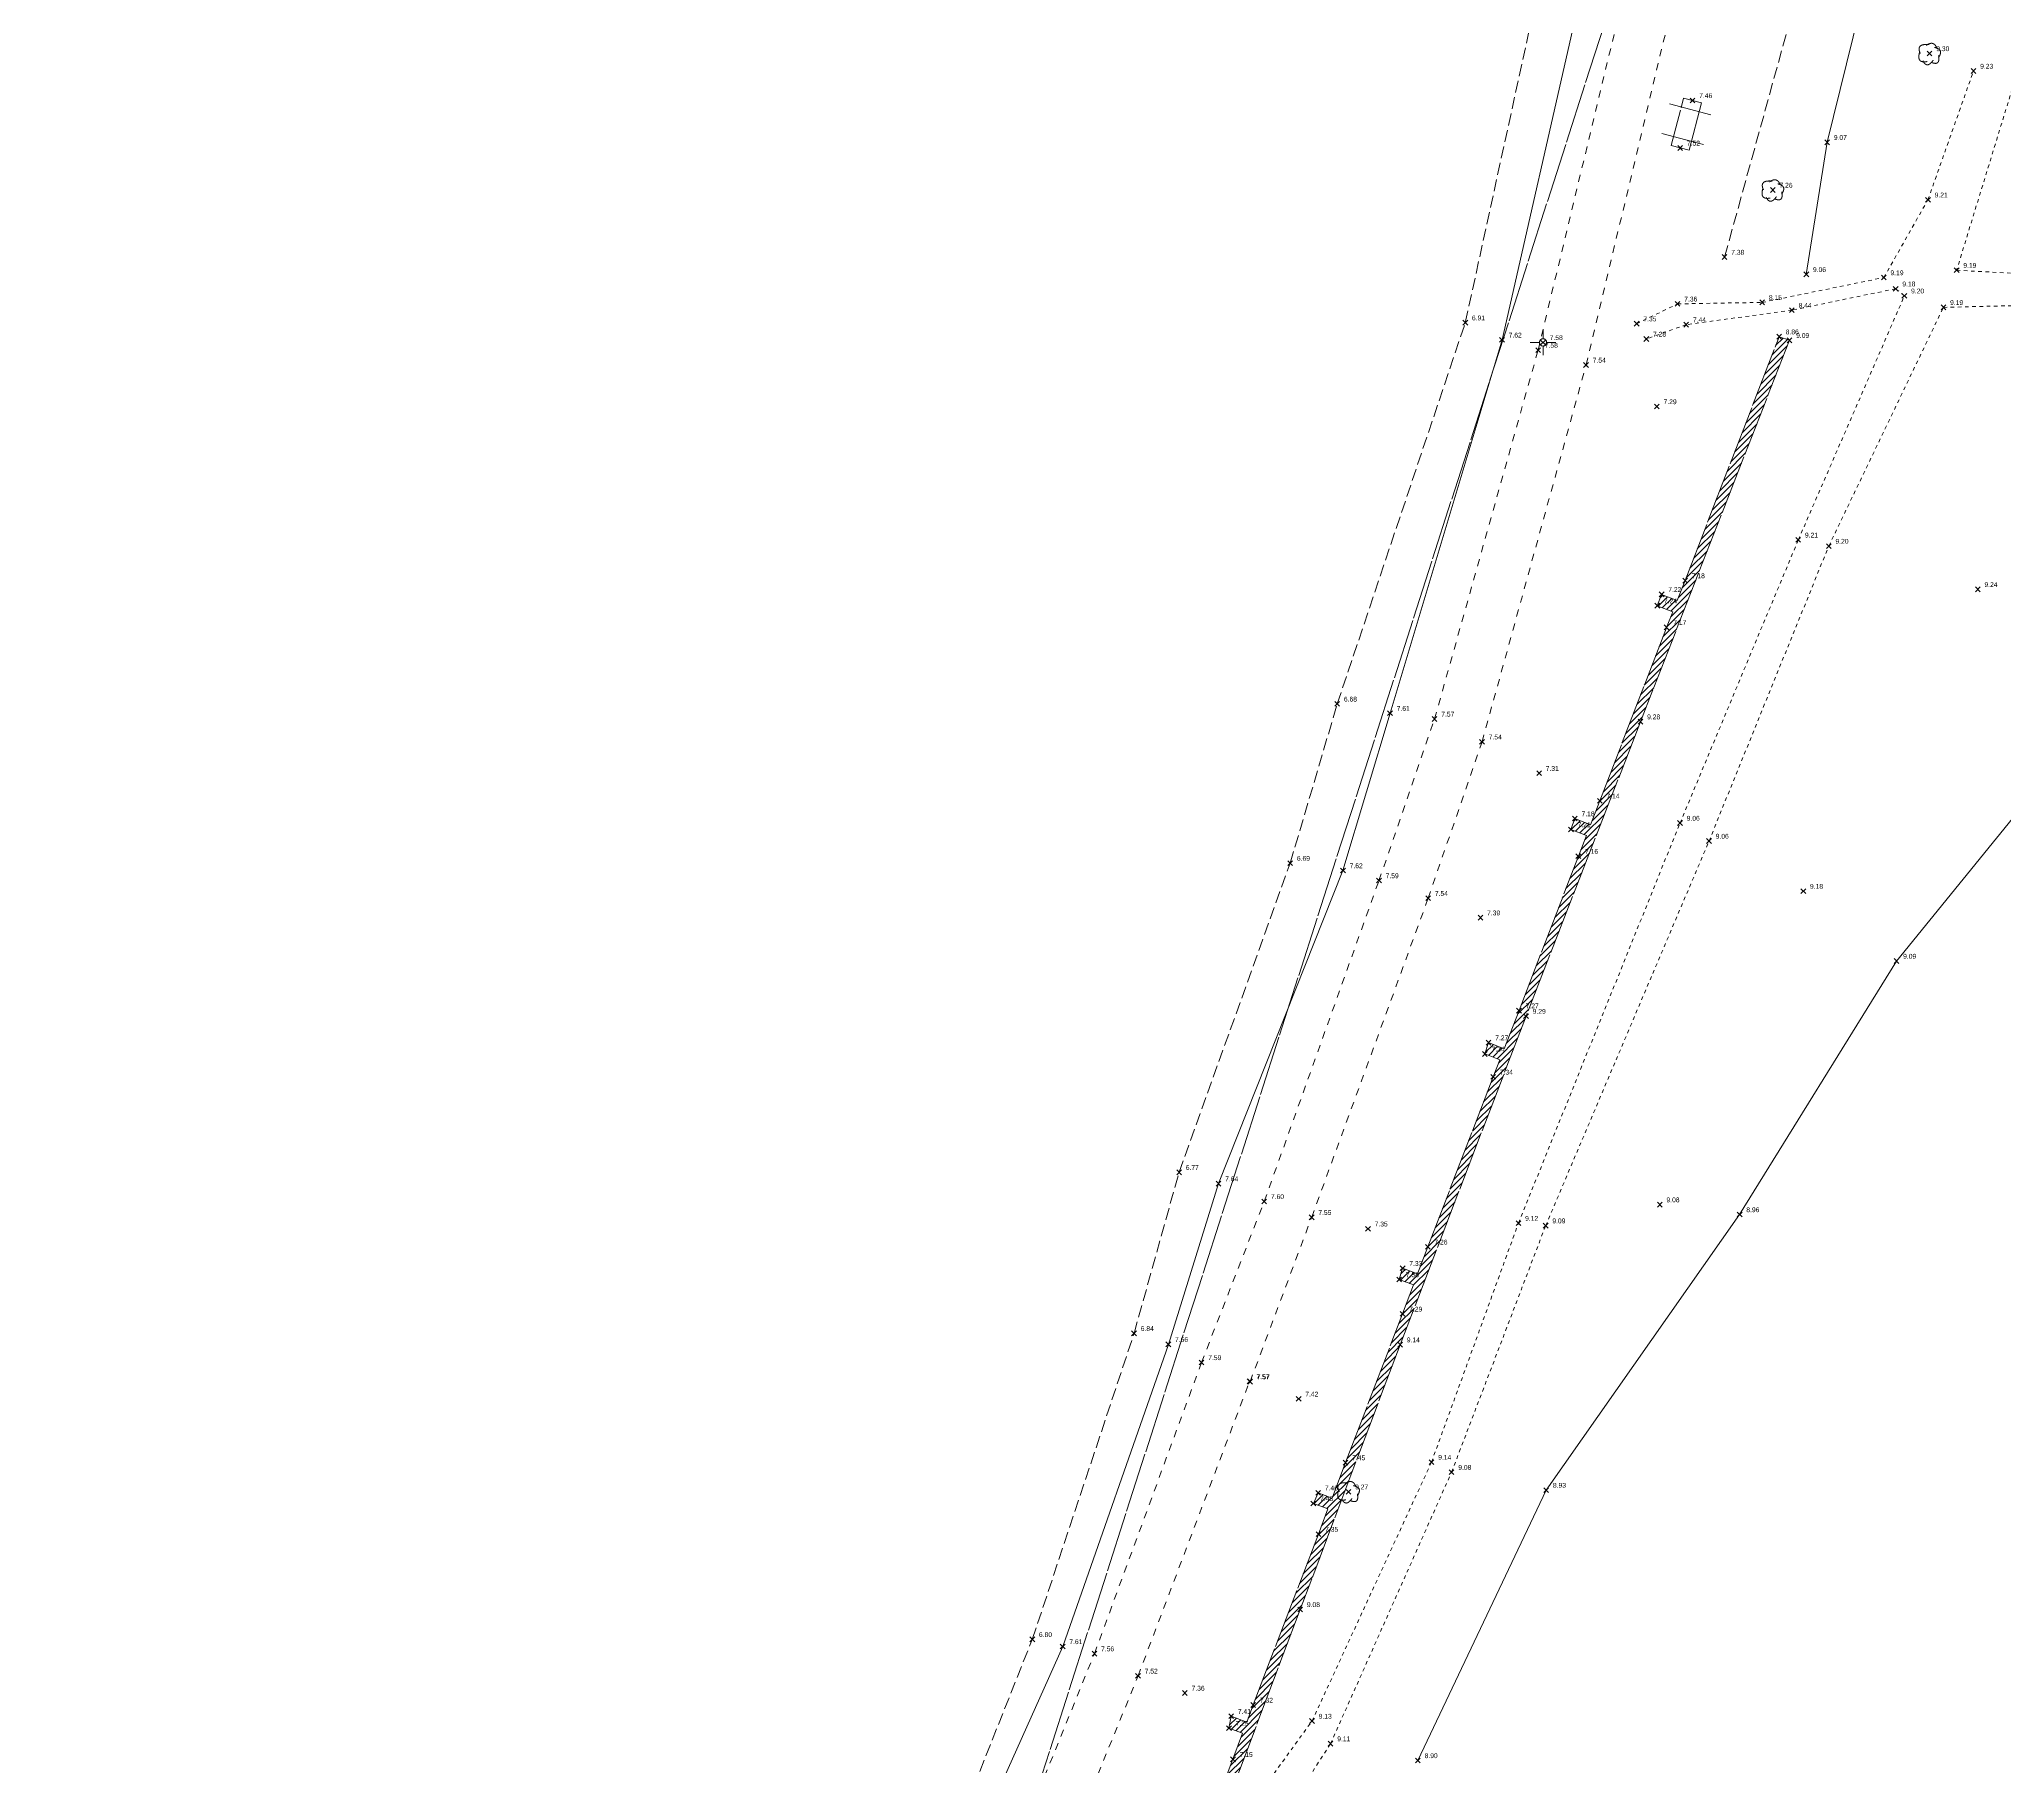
# Model space of a CAD drawing. Header units: metres. Extents: x 1232176 to 1232774, y 7198915 to 7199601.
# Drawn here: x 1232263.7 to 1232345.4, y 7199110.7 to 7199182.6 of the extents above; entities that cross this region are included whole.
import ezdxf

# ---------------------------------------------------------------- set-up
doc = ezdxf.new("R2010")
doc.units = ezdxf.units.M
doc.header["$PDMODE"] = 3
doc.header["$PDSIZE"] = 0.1
for name, pattern in [('LL_0829', [0.6, 0.3, -0.3]), ('OL_0942', [0.7, 0.5, -0.2]), ('SL_1144', [2.5, 2.5, 0]), ('Socle_Continu', [2.5, 2.5, 0]), ('TL_1181', [0.3, 0.15, -0.15]), ('YL_2901', [2.5, 2.5, 0])]:
    doc.linetypes.add(name, pattern=pattern)
for name, color, linetype, lineweight in [('CLOTH_SCS', 212, 'Socle_Continu', 13), ('CLOTU_SCS', 212, 'Socle_Continu', 13), ('JARDI_SCS', 82, 'Socle_Continu', 13), ('MOBUR_SCS', 251, 'Socle_Continu', 13), ('NIVEL_SCS', 102, 'Socle_Continu', 13), ('SIGTA_SCI', 7, 'Socle_Continu', 13), ('SIGTO_SCI', 255, 'Socle_Continu', 13), ('VOIRI_SCS', 7, 'Socle_Continu', 13)]:
    doc.layers.add(name, color=color, linetype=linetype, lineweight=lineweight)
doc.layers.add('SIGTR_PSS', color=7, linetype='Socle_Continu', lineweight=13, true_color=0x9966cc)
doc.layers.add('SIGTS_PSS', color=7, linetype='Socle_Continu', lineweight=13, true_color=0x9966cc)
doc.styles.get("Standard").update_dxf_attribs({"font": 'arial.ttf'})
doc.linetypes.add('OL_0943', pattern='A,0.4,["│",Standard,S=0.127,R=0,X=-0.32,Y=0.08],0.15,["l ı l ı l",Standard,S=0.127,R=0,X=-0.35,Y=0]', length=0.55)

# ---------------------------------------------------------------- blocks, each defined once
blk = doc.blocks.new('YP_1521')
at = {"layer": 'SIGTO_SCI', "color": 7, "linetype": 'Socle_Continu'}
blk.add_point((0, 0), dxfattribs=at)
at = {"layer": 'SIGTA_SCI', "linetype": 'Socle_Continu'}
blk.add_attdef('ALT', (0.278, 0.099), '', height=0.2, dxfattribs=at)
at = {"layer": 'SIGTA_SCI', "linetype": 'Socle_Continu', "flags": 9}
blk.add_attdef('CALQUE_ALT', (1.69, -1.18), '', height=0.2, dxfattribs=at)
at = {"layer": 'SIGTO_SCI', "linetype": 'Socle_Continu', "flags": 9}
for tag, p in [('ID', (1.69, 0.105)), ('CALQUE', (1.69, -0.859)), ('NATURE', (1.69, -0.216)), ('FAMILLE', (1.69, -0.538)), ('PCRS', (1.69, -1.823))]:
    blk.add_attdef(tag, p, '', height=0.2, dxfattribs=at)
blk = doc.blocks.new('NP_0921')
at = {"layer": 'MOBUR_SCS', "linetype": 'Socle_Continu', "flags": 128}
for points in [[(0.188, -0.438), (0.188, 0.438)], [(0.812, -0.438), (0.812, 0.438)]]:
    blk.add_lwpolyline(points, dxfattribs=at)
blk.add_lwpolyline([(0, -0.188), (0, 0.188), (1, 0.188), (1, -0.188)], close=True, dxfattribs=at)
at = {"layer": 'MOBUR_SCS', "linetype": 'Socle_Continu', "flags": 9}
for tag, p in [('NATURE', (1.387, 0.266)), ('ID', (1.387, 0.588)), ('FAMILLE', (1.387, -0.055)), ('CALQUE', (1.387, -0.376)), ('PCRS', (1.387, -0.697))]:
    blk.add_attdef(tag, p, '', height=0.2, dxfattribs=at)
blk = doc.blocks.new('TP_1203')
at = {"layer": 'JARDI_SCS', "linetype": 'Socle_Continu'}
for points in [[(-0.414, 0.059, 0.030688), (-0.44, -0.051, 0.042762), (-0.448, -0.139, 0.002681), (-0.448, -0.145, 0.068057), (-0.437, -0.22, 0.027564), (-0.43, -0.238, 0.0661), (-0.407, -0.278, 0.02929), (-0.395, -0.292, 0.071575), (-0.359, -0.319, 0.024959), (-0.339, -0.328, 0.055555), (-0.293, -0.342, 0.042997), (-0.227, -0.347, 0.011964), (-0.208, -0.347, 0.03671), (-0.105, -0.334)], [(-0.02, 0.369, 0.026081), (-0.147, 0.375, 0.000498), (-0.149, 0.375, 0.000061), (-0.149, 0.375, 0.039737), (-0.254, 0.367, 0.05935), (-0.332, 0.345, 0.002412), (-0.335, 0.344, 0.092506), (-0.393, 0.305, 0.000753), (-0.393, 0.305, 0.098491), (-0.424, 0.258, 0.011844), (-0.427, 0.252, 0.083514), (-0.437, 0.191, 0.009601), (-0.437, 0.184, 0.062383), (-0.423, 0.101, 0.027233), (-0.4, 0.034, 0.012932), (-0.386, 0.003)], [(0.317, 0.2, 0.007667), (0.31, 0.219, 0.026874), (0.279, 0.282, 0.047786), (0.236, 0.346, 0.023985), (0.22, 0.364, 0.040407), (0.188, 0.391, 0.05708), (0.15, 0.412, 0.021505), (0.134, 0.418, 0.075257), (0.079, 0.426, 0.004647), (0.075, 0.426, 0.067031), (0.011, 0.416, 0.025669), (-0.025, 0.403, 0.024468), (-0.058, 0.388, 0.036292), (-0.133, 0.341)], [(0.373, -0.166, 0.034341), (0.42, -0.085, 0.016386), (0.431, -0.062, 0.033024), (0.447, -0.013, 0.065516), (0.455, 0.048, 0.004498), (0.455, 0.052, 0.088708), (0.444, 0.108, 0.001985), (0.443, 0.11, 0.087204), (0.413, 0.157, 0.010127), (0.407, 0.164, 0.060799), (0.363, 0.198, 0.037701), (0.311, 0.224, 0.012492), (0.293, 0.231, 0.034867), (0.205, 0.256)], [(-0.274, -0.306, 0.039486), (-0.23, -0.38, 0.04359), (-0.198, -0.418, 0.016585), (-0.184, -0.431, 0.081902), (-0.139, -0.459, 0.006579), (-0.135, -0.461, 0.089308), (-0.092, -0.468, 0.016983), (-0.084, -0.468, 0.078527), (-0.037, -0.457, 0.013117), (-0.03, -0.454, 0.063228), (0.027, -0.417, 0.02257), (0.061, -0.386, 0.018838), (0.086, -0.359, 0.027877), (0.148, -0.278)], [(0.064, -0.363, 0.004702), (0.076, -0.368, 0.029397), (0.155, -0.395, 0.053456), (0.231, -0.408, 0.017025), (0.243, -0.409, 0.067312), (0.292, -0.402, 0.029038), (0.305, -0.398, 0.085197), (0.338, -0.377, 0.008842), (0.341, -0.374, 0.097758), (0.369, -0.332, 0.000163), (0.369, -0.332, 0.072483), (0.386, -0.268, 0.026786), (0.388, -0.219, 0.018833), (0.387, -0.184, 0.02958), (0.373, -0.081)]]:
    blk.add_lwpolyline(points, format="xyb", dxfattribs=at)
at = {"layer": 'JARDI_SCS', "linetype": 'Socle_Continu', "flags": 9}
for tag, p in [('NATURE', (0.889, -0.075)), ('ID', (0.889, 0.246)), ('CALQUE', (0.889, -0.718)), ('FAMILLE', (0.889, -0.396)), ('PCRS', (0.889, -1.039))]:
    blk.add_attdef(tag, p, '', height=0.2, dxfattribs=at)
blk = doc.blocks.new('YP_2908')
at = {"layer": 'SIGTR_PSS', "linetype": 'Socle_Continu'}
for p, q in [((-0.15, 0), (-0.533, 0)), ((0, 0.15), (0, 0.533)), ((0.15, 0), (0.533, 0)), ((0.533, 0), (0.15, 0)), ((0, -0.15), (0, -0.533))]:
    blk.add_line(p, q, dxfattribs=at)
blk.add_circle((0, 0), 0.15, dxfattribs=at)
at = {"layer": 'SIGTR_PSS', "linetype": 'Socle_Continu', "flags": 9}
for tag, p in [('NATURE', (0.884, -0.047)), ('ID', (0.884, 0.274)), ('CALQUE', (0.884, -0.689)), ('FAMILLE', (0.884, -0.368)), ('PCRS', (0.884, -1.011))]:
    blk.add_attdef(tag, p, '', height=0.2, dxfattribs=at)

msp = doc.modelspace()

# ---------------------------------------------------------------- hatches: boundary and pattern name
at = {"layer": 'CLOTH_SCS', "linetype": 'Socle_Continu'}
h = msp.add_hatch(dxfattribs=at)
h.set_pattern_fill('SL_1144', color=256, pattern_type=2)
h.set_pattern_definition([(45, (0, 0), (-0.1237436867076, 0.1237436867076), [])])
h.paths.add_polyline_path([(1232268.893, 7199021.287), (1232268.51, 7199021.507), (1232275.348, 7199033.227), (1232283.49, 7199047.877), (1232290.277, 7199060.845), (1232297.117, 7199073.909), (1232304.283, 7199088.753), (1232309.798, 7199101.836), (1232313.299, 7199111.033), (1232313.702, 7199112.114), (1232313.132, 7199112.327), (1232313.226, 7199112.825), (1232313.877, 7199112.583), (1232314.141, 7199113.292), (1232316.853, 7199120.399), (1232317.248, 7199121.442), (1232316.642, 7199121.672), (1232316.843, 7199122.118), (1232317.422, 7199121.899), (1232317.98, 7199123.37), (1232320.35, 7199129.554), (1232320.803, 7199130.759), (1232320.209, 7199130.983), (1232320.354, 7199131.453), (1232320.976, 7199131.219), (1232321.399, 7199132.341), (1232324.121, 7199139.409), (1232324.399, 7199140.122), (1232323.774, 7199140.365), (1232323.927, 7199140.836), (1232324.578, 7199140.583), (1232325.194, 7199142.164), (1232327.664, 7199148.587), (1232327.997, 7199149.447), (1232327.354, 7199149.696), (1232327.516, 7199150.151), (1232328.172, 7199149.897), (1232328.556, 7199150.89), (1232331.331, 7199158.102), (1232331.587, 7199158.748), (1232330.945, 7199159.002), (1232331.124, 7199159.475), (1232331.773, 7199159.218), (1232332.101, 7199160.046), (1232336.009, 7199170.188), (1232336.441, 7199170.04), (1232330.244, 7199154.181), (1232325.487, 7199141.935), (1232320.25, 7199128.275), (1232316.095, 7199117.264), (1232311.385, 7199104.782), (1232305.503, 7199090.476), (1232300.561, 7199079.898), (1232293.871, 7199066.767), (1232286.658, 7199053.044), (1232278.853, 7199038.365), (1232271.148, 7199025.115)])

# ---------------------------------------------------------------- linework, layer by layer
at = {"layer": 'CLOTU_SCS', "linetype": 'SL_1144'}
msp.add_polyline3d([(1232309.798, 7199101.836, 7.19), (1232313.299, 7199111.033, 7.15), (1232313.702, 7199112.114, 7.231), (1232313.132, 7199112.327, 7.25), (1232313.226, 7199112.825, 7.41), (1232313.877, 7199112.583, 7.267), (1232314.141, 7199113.292, 7.32), (1232316.853, 7199120.399, 7.35), (1232317.248, 7199121.442, 8.084), (1232316.642, 7199121.672, 7.43), (1232316.843, 7199122.118, 7.46), (1232317.422, 7199121.899, 8.405), (1232317.98, 7199123.37, 7.45), (1232320.35, 7199129.554, 7.29), (1232320.803, 7199130.759, 7.277), (1232320.209, 7199130.983, 7.38), (1232320.354, 7199131.453, 7.33), (1232320.976, 7199131.219, 7.272), (1232321.399, 7199132.341, 7.26), (1232324.121, 7199139.409, 7.34), (1232324.399, 7199140.122, 7.76), (1232323.774, 7199140.365, 7.34), (1232323.927, 7199140.836, 7.27), (1232324.578, 7199140.583, 8.031), (1232325.194, 7199142.164, 7.27), (1232327.664, 7199148.587, 7.16), (1232327.997, 7199149.447, 7.153), (1232327.354, 7199149.696, 7.21), (1232327.516, 7199150.151, 7.18), (1232328.172, 7199149.897, 7.149), (1232328.556, 7199150.89, 7.14), (1232331.331, 7199158.102, 7.17), (1232331.587, 7199158.748, 7.173), (1232330.945, 7199159.002, 7.24), (1232331.124, 7199159.475, 7.22), (1232331.773, 7199159.218, 7.176), (1232332.101, 7199160.046, 7.18), (1232336.009, 7199170.188, 8.86), (1232336.441, 7199170.04, 9.09), (1232330.244, 7199154.181, 9.28), (1232325.487, 7199141.935, 9.29), (1232320.25, 7199128.275, 9.14), (1232316.095, 7199117.264, 9.08), (1232311.385, 7199104.782, 9.06)], dxfattribs=at)
at = {"layer": 'JARDI_SCS', "linetype": 'TL_1181'}
for points in [[(1232330.087, 7199170.729, 7.35), (1232331.787, 7199171.554, 7.36), (1232335.309, 7199171.616, 8.15), (1232340.364, 7199172.648, 9.19), (1232342.2, 7199175.882, 9.21), (1232344.093, 7199181.236, 9.23)], [(1232345.796, 7199180.788, 9.22), (1232343.392, 7199172.954, 9.19), (1232353.291, 7199172.412, 9.26), (1232363.876, 7199173.251, 9.27), (1232366.018, 7199171.907, 8.99), (1232366.04, 7199171.868, 8.95), (1232370.882, 7199167.356, 8.18)], [(1232284.367, 7199043.587, 8.96), (1232291.149, 7199056.187, 9.02), (1232298.121, 7199070.207, 9.01), (1232305.335, 7199085.131, 9.04), (1232311.308, 7199100.408, 9.14), (1232314.657, 7199109.964, 9.08), (1232316.587, 7199112.624, 9.13), (1232321.556, 7199123.392, 9.14), (1232325.17, 7199133.326, 9.12), (1232331.89, 7199149.966, 9.06), (1232336.807, 7199161.739, 9.21), (1232341.221, 7199171.891, 9.2), (1232340.856, 7199172.183, 9.18), (1232336.543, 7199171.293, 8.44), (1232332.148, 7199170.691, 7.44), (1232330.491, 7199170.096, 7.28)], [(1232285.56, 7199042.46, 8.89), (1232292.377, 7199055.57, 8.97), (1232299.068, 7199069.119, 8.99), (1232306.411, 7199084.694, 9.04), (1232312.811, 7199099.074, 9.07), (1232315.966, 7199109.521, 9.09), (1232317.358, 7199111.685, 9.11), (1232322.389, 7199122.971, 9.08), (1232326.303, 7199133.223, 9.09), (1232333.096, 7199149.218, 9.06), (1232338.076, 7199161.483, 9.2), (1232342.843, 7199171.409, 9.19), (1232353.238, 7199171.663, 9.28)]]:
    msp.add_polyline3d(points, dxfattribs=at)
at = {"layer": 'NIVEL_SCS', "linetype": 'OL_0942'}
for points in [[(1232333.741, 7199173.501, 7.38), (1232336.804, 7199184.563, 7.48), (1232339.058, 7199197.499, 7.43), (1232343.327, 7199216.597, 7.61), (1232346.167, 7199230.964, 7.41), (1232350.002, 7199247.997, 7.76), (1232353.211, 7199262.452, 7.67), (1232356.769, 7199277.566, 7.56), (1232358.911, 7199285.724, 7.49), (1232363, 7199296.933, 7.61), (1232368.92, 7199309.984, 7.66), (1232372.797, 7199318.272, 7.66), (1232378.972, 7199330.089, 7.59), (1232387.142, 7199343.383, 7.92)], [(1232265.711, 7199039.928, 6.87), (1232275.111, 7199052.483, 6.97), (1232280.941, 7199064.658, 6.87), (1232289.527, 7199080.657, 6.92), (1232295.112, 7199095.177, 6.76), (1232301.99, 7199108.578, 6.74), (1232304.953, 7199116.02, 6.8), (1232309.186, 7199128.746, 6.84), (1232311.058, 7199135.444, 6.77), (1232315.678, 7199148.298, 6.69), (1232317.635, 7199154.919, 6.68), (1232322.96, 7199170.771, 6.91), (1232325.868, 7199184.069, 6.82)]]:
    msp.add_polyline3d(points, dxfattribs=at)
at = {"layer": 'NIVEL_SCS', "linetype": 'OL_0943'}
for points in [[(1232337.14, 7199172.781, 9.06), (1232338.008, 7199178.273, 9.07), (1232341.243, 7199191.383, 9.22), (1232344.419, 7199207.803, 9.29), (1232347.65, 7199222.121, 9.27), (1232350.9, 7199235.483, 9.43), (1232353.734, 7199251.035, 9.45), (1232357.525, 7199266.359, 9.51), (1232361.174, 7199282.241, 9.67), (1232366.798, 7199297.437, 9.64), (1232373.472, 7199311.829, 9.89), (1232380.144, 7199324.052, 9.99), (1232384.034, 7199330.484, 10.05)], [(1232197.212, 7198958.86, 7.66), (1232216.636, 7198975.033, 7.55), (1232224.328, 7198982.646, 7.55), (1232233.003, 7198992.095, 7.66), (1232242.461, 7199004.035, 7.64), (1232250.885, 7199014.922, 7.65), (1232259.005, 7199027.27, 7.55), (1232262.44, 7199031.804, 7.61), (1232267.175, 7199039.126, 7.65), (1232275.99, 7199051.872, 7.62), (1232283.106, 7199065.148, 7.66), (1232290.425, 7199079.683, 7.63), (1232296.327, 7199093.83, 7.57), (1232302.82, 7199108.113, 7.58), (1232306.218, 7199115.725, 7.61), (1232310.612, 7199128.289, 7.66), (1232312.698, 7199134.972, 7.64), (1232317.873, 7199147.99, 7.62), (1232319.831, 7199154.534, 7.61), (1232324.487, 7199170.056, 7.62), (1232327.554, 7199183.528, 7.53)], [(1232370.124, 7199174.945, 8.83), (1232364.097, 7199170.914, 9.15), (1232359.125, 7199165.846, 9.21), (1232352.19, 7199158.125, 9.1), (1232352.159, 7199158.09, 9.1), (1232340.891, 7199144.228, 9.09), (1232334.369, 7199133.686, 8.96), (1232326.327, 7199122.228, 8.93), (1232320.99, 7199110.983, 8.9)]]:
    msp.add_polyline3d(points, dxfattribs=at)
at = {"layer": 'SIGTS_PSS', "linetype": 'YL_2901'}
msp.add_polyline3d([(1232242.852, 7198954.501, 9.55), (1232189.936, 7198952.042, 7.7), (1232261.971, 7199028.11, 7.52), (1232304.103, 7199106.496, 7.55), (1232331.072, 7199190.429, 7.6), (1232351.22, 7199279.26, 7.54), (1232386.124, 7199352.6, 7.55), (1232443.41, 7199421.398, 7.6), (1232502.151, 7199471.743, 7.73), (1232588.035, 7199526.334, 7.98), (1232660.288, 7199552.976, 8.2), (1232726.202, 7199576.527, 11.02)], dxfattribs=at)
at = {"layer": 'VOIRI_SCS', "linetype": 'LL_0829'}
for points in [[(1232268.608, 7199038.321, 7.53), (1232276.637, 7199051.367, 7.57), (1232283.954, 7199064.25, 7.57), (1232291.337, 7199079.215, 7.52), (1232297.915, 7199092.936, 7.52), (1232304.109, 7199106.982, 7.54), (1232307.537, 7199115.426, 7.56), (1232311.991, 7199127.535, 7.59), (1232314.6, 7199134.232, 7.6), (1232319.371, 7199147.573, 7.59), (1232321.683, 7199154.294, 7.57), (1232325.989, 7199169.633, 7.58), (1232329.343, 7199183.575, 7.59)], [(1232270.393, 7199037.074, 7.51), (1232278.528, 7199050.379, 7.54), (1232285.757, 7199063.391, 7.6), (1232293.191, 7199078.483, 7.53), (1232299.512, 7199091.597, 7.48), (1232305.874, 7199105.985, 7.53), (1232309.352, 7199114.501, 7.52), (1232313.991, 7199126.749, 7.57), (1232314.013, 7199126.735, 7.57), (1232316.572, 7199133.571, 7.55), (1232321.418, 7199146.84, 7.54), (1232323.658, 7199153.346, 7.54), (1232327.983, 7199169.015, 7.54), (1232331.288, 7199182.821, 7.55)]]:
    msp.add_polyline3d(points, dxfattribs=at)

# ---------------------------------------------------------------- block references
at = {"layer": 'JARDI_SCS', "linetype": 'Socle_Continu'}
for p in [(1232342.268, 7199181.964, 9.3), (1232335.748, 7199176.289, 7.26), (1232318.101, 7199122.159, 9.27)]:
    msp.add_blockref('TP_1203', p, dxfattribs=at)
at = {"layer": 'MOBUR_SCS', "linetype": 'Socle_Continu', "xscale": 2.040563850170386, "yscale": 2.040563850170386, "rotation": 255.5407555050715}
msp.add_blockref('NP_0921', (1232332.408, 7199180.014, 7.46), dxfattribs=at)
at = {"layer": 'SIGTO_SCI', "linetype": 'Socle_Continu'}
ref = msp.add_blockref('YP_1521', (1232342.268, 7199181.964, 9.3), dxfattribs=at)
ref.add_attrib('ALT', '9.30', (1232342.546, 7199182.063, 9.3), dxfattribs={"layer": 'SIGTA_SCI', "linetype": 'Socle_Continu', "height": 0.2})
ref = msp.add_blockref('YP_1521', (1232344.093, 7199181.236, 9.23), dxfattribs=at)
ref.add_attrib('ALT', '9.23', (1232344.371, 7199181.335, 9.23), dxfattribs={"layer": 'SIGTA_SCI', "linetype": 'Socle_Continu', "height": 0.2})
ref = msp.add_blockref('YP_1521', (1232332.408, 7199180.014, 7.46), dxfattribs=at)
ref.add_attrib('ALT', '7.46', (1232332.686, 7199180.113, 7.46), dxfattribs={"layer": 'SIGTA_SCI', "linetype": 'Socle_Continu', "height": 0.2})
ref = msp.add_blockref('YP_1521', (1232331.899, 7199178.038, 7.52), dxfattribs=at)
ref.add_attrib('ALT', '7.52', (1232332.177, 7199178.137, 7.52), dxfattribs={"layer": 'SIGTA_SCI', "linetype": 'Socle_Continu', "height": 0.2})
ref = msp.add_blockref('YP_1521', (1232338.008, 7199178.273, 9.07), dxfattribs=at)
ref.add_attrib('ALT', '9.07', (1232338.286, 7199178.372, 9.07), dxfattribs={"layer": 'SIGTA_SCI', "linetype": 'Socle_Continu', "height": 0.2})
ref = msp.add_blockref('YP_1521', (1232335.748, 7199176.289, 7.26), dxfattribs=at)
ref.add_attrib('ALT', '7.26', (1232336.026, 7199176.388, 7.26), dxfattribs={"layer": 'SIGTA_SCI', "linetype": 'Socle_Continu', "height": 0.2})
ref = msp.add_blockref('YP_1521', (1232342.2, 7199175.882, 9.21), dxfattribs=at)
ref.add_attrib('ALT', '9.21', (1232342.478, 7199175.981, 9.21), dxfattribs={"layer": 'SIGTA_SCI', "linetype": 'Socle_Continu', "height": 0.2})
ref = msp.add_blockref('YP_1521', (1232333.741, 7199173.501, 7.38), dxfattribs=at)
ref.add_attrib('ALT', '7.38', (1232334.019, 7199173.6, 7.38), dxfattribs={"layer": 'SIGTA_SCI', "linetype": 'Socle_Continu', "height": 0.2})
ref = msp.add_blockref('YP_1521', (1232337.14, 7199172.781, 9.06), dxfattribs=at)
ref.add_attrib('ALT', '9.06', (1232337.418, 7199172.88, 9.06), dxfattribs={"layer": 'SIGTA_SCI', "linetype": 'Socle_Continu', "height": 0.2})
ref = msp.add_blockref('YP_1521', (1232343.392, 7199172.954, 9.19), dxfattribs=at)
ref.add_attrib('ALT', '9.19', (1232343.67, 7199173.053, 9.19), dxfattribs={"layer": 'SIGTA_SCI', "linetype": 'Socle_Continu', "height": 0.2})
ref = msp.add_blockref('YP_1521', (1232340.364, 7199172.648, 9.19), dxfattribs=at)
ref.add_attrib('ALT', '9.19', (1232340.642, 7199172.746, 9.19), dxfattribs={"layer": 'SIGTA_SCI', "linetype": 'Socle_Continu', "height": 0.2})
ref = msp.add_blockref('YP_1521', (1232340.856, 7199172.183, 9.18), dxfattribs=at)
ref.add_attrib('ALT', '9.18', (1232341.134, 7199172.282, 9.18), dxfattribs={"layer": 'SIGTA_SCI', "linetype": 'Socle_Continu', "height": 0.2})
ref = msp.add_blockref('YP_1521', (1232341.221, 7199171.891, 9.2), dxfattribs=at)
ref.add_attrib('ALT', '9.20', (1232341.499, 7199171.989, 9.2), dxfattribs={"layer": 'SIGTA_SCI', "linetype": 'Socle_Continu', "height": 0.2})
ref = msp.add_blockref('YP_1521', (1232331.787, 7199171.554, 7.36), dxfattribs=at)
ref.add_attrib('ALT', '7.36', (1232332.065, 7199171.653, 7.36), dxfattribs={"layer": 'SIGTA_SCI', "linetype": 'Socle_Continu', "height": 0.2})
ref = msp.add_blockref('YP_1521', (1232335.309, 7199171.616, 8.15), dxfattribs=at)
ref.add_attrib('ALT', '8.15', (1232335.587, 7199171.715, 8.15), dxfattribs={"layer": 'SIGTA_SCI', "linetype": 'Socle_Continu', "height": 0.2})
ref = msp.add_blockref('YP_1521', (1232336.543, 7199171.293, 8.44), dxfattribs=at)
ref.add_attrib('ALT', '8.44', (1232336.821, 7199171.391, 8.44), dxfattribs={"layer": 'SIGTA_SCI', "linetype": 'Socle_Continu', "height": 0.2})
ref = msp.add_blockref('YP_1521', (1232342.843, 7199171.409, 9.19), dxfattribs=at)
ref.add_attrib('ALT', '9.19', (1232343.121, 7199171.508, 9.19), dxfattribs={"layer": 'SIGTA_SCI', "linetype": 'Socle_Continu', "height": 0.2})
ref = msp.add_blockref('YP_1521', (1232322.96, 7199170.771, 6.91), dxfattribs=at)
ref.add_attrib('ALT', '6.91', (1232323.238, 7199170.869, 6.91), dxfattribs={"layer": 'SIGTA_SCI', "linetype": 'Socle_Continu', "height": 0.2})
ref = msp.add_blockref('YP_1521', (1232330.087, 7199170.729, 7.35), dxfattribs=at)
ref.add_attrib('ALT', '7.35', (1232330.365, 7199170.828, 7.35), dxfattribs={"layer": 'SIGTA_SCI', "linetype": 'Socle_Continu', "height": 0.2})
ref = msp.add_blockref('YP_1521', (1232332.148, 7199170.691, 7.44), dxfattribs=at)
ref.add_attrib('ALT', '7.44', (1232332.426, 7199170.79, 7.44), dxfattribs={"layer": 'SIGTA_SCI', "linetype": 'Socle_Continu', "height": 0.2})
ref = msp.add_blockref('YP_1521', (1232324.487, 7199170.056, 7.62), dxfattribs=at)
ref.add_attrib('ALT', '7.62', (1232324.765, 7199170.155, 7.62), dxfattribs={"layer": 'SIGTA_SCI', "linetype": 'Socle_Continu', "height": 0.2})
ref = msp.add_blockref('YP_1521', (1232325.989, 7199169.633, 7.58), dxfattribs=at)
ref.add_attrib('ALT', '7.58', (1232326.267, 7199169.732, 7.58), dxfattribs={"layer": 'SIGTA_SCI', "linetype": 'Socle_Continu', "height": 0.2})
ref = msp.add_blockref('YP_1521', (1232326.194, 7199169.951, 7.58), dxfattribs=at)
ref.add_attrib('ALT', '7.58', (1232326.472, 7199170.049, 7.58), dxfattribs={"layer": 'SIGTA_SCI', "linetype": 'Socle_Continu', "height": 0.2})
ref = msp.add_blockref('YP_1521', (1232330.491, 7199170.096, 7.28), dxfattribs=at)
ref.add_attrib('ALT', '7.28', (1232330.769, 7199170.195, 7.28), dxfattribs={"layer": 'SIGTA_SCI', "linetype": 'Socle_Continu', "height": 0.2})
ref = msp.add_blockref('YP_1521', (1232336.009, 7199170.188, 8.86), dxfattribs=at)
ref.add_attrib('ALT', '8.86', (1232336.286, 7199170.287, 8.86), dxfattribs={"layer": 'SIGTA_SCI', "linetype": 'Socle_Continu', "height": 0.2})
ref = msp.add_blockref('YP_1521', (1232336.441, 7199170.04, 9.09), dxfattribs=at)
ref.add_attrib('ALT', '9.09', (1232336.719, 7199170.139, 9.09), dxfattribs={"layer": 'SIGTA_SCI', "linetype": 'Socle_Continu', "height": 0.2})
ref = msp.add_blockref('YP_1521', (1232327.983, 7199169.015, 7.54), dxfattribs=at)
ref.add_attrib('ALT', '7.54', (1232328.261, 7199169.113, 7.54), dxfattribs={"layer": 'SIGTA_SCI', "linetype": 'Socle_Continu', "height": 0.2})
ref = msp.add_blockref('YP_1521', (1232330.928, 7199167.285, 7.29), dxfattribs=at)
ref.add_attrib('ALT', '7.29', (1232331.206, 7199167.384, 7.29), dxfattribs={"layer": 'SIGTA_SCI', "linetype": 'Socle_Continu', "height": 0.2})
ref = msp.add_blockref('YP_1521', (1232336.807, 7199161.739, 9.21), dxfattribs=at)
ref.add_attrib('ALT', '9.21', (1232337.085, 7199161.838, 9.21), dxfattribs={"layer": 'SIGTA_SCI', "linetype": 'Socle_Continu', "height": 0.2})
ref = msp.add_blockref('YP_1521', (1232338.076, 7199161.483, 9.2), dxfattribs=at)
ref.add_attrib('ALT', '9.20', (1232338.354, 7199161.582, 9.2), dxfattribs={"layer": 'SIGTA_SCI', "linetype": 'Socle_Continu', "height": 0.2})
ref = msp.add_blockref('YP_1521', (1232332.101, 7199160.046, 7.18), dxfattribs=at)
ref.add_attrib('ALT', '7.18', (1232332.379, 7199160.145, 7.18), dxfattribs={"layer": 'SIGTA_SCI', "linetype": 'Socle_Continu', "height": 0.2})
ref = msp.add_blockref('YP_1521', (1232344.273, 7199159.682, 9.24), dxfattribs=at)
ref.add_attrib('ALT', '9.24', (1232344.551, 7199159.781, 9.24), dxfattribs={"layer": 'SIGTA_SCI', "linetype": 'Socle_Continu', "height": 0.2})
ref = msp.add_blockref('YP_1521', (1232330.945, 7199159.002, 7.24), dxfattribs=at)
ref.add_attrib('ALT', '7.24', (1232331.223, 7199159.101, 7.24), dxfattribs={"layer": 'SIGTA_SCI', "linetype": 'Socle_Continu', "height": 0.2})
ref = msp.add_blockref('YP_1521', (1232331.124, 7199159.475, 7.22), dxfattribs=at)
ref.add_attrib('ALT', '7.22', (1232331.401, 7199159.574, 7.22), dxfattribs={"layer": 'SIGTA_SCI', "linetype": 'Socle_Continu', "height": 0.2})
ref = msp.add_blockref('YP_1521', (1232331.331, 7199158.102, 7.17), dxfattribs=at)
ref.add_attrib('ALT', '7.17', (1232331.609, 7199158.201, 7.17), dxfattribs={"layer": 'SIGTA_SCI', "linetype": 'Socle_Continu', "height": 0.2})
ref = msp.add_blockref('YP_1521', (1232317.635, 7199154.919, 6.68), dxfattribs=at)
ref.add_attrib('ALT', '6.68', (1232317.913, 7199155.018, 6.68), dxfattribs={"layer": 'SIGTA_SCI', "linetype": 'Socle_Continu', "height": 0.2})
ref = msp.add_blockref('YP_1521', (1232319.831, 7199154.534, 7.61), dxfattribs=at)
ref.add_attrib('ALT', '7.61', (1232320.109, 7199154.633, 7.61), dxfattribs={"layer": 'SIGTA_SCI', "linetype": 'Socle_Continu', "height": 0.2})
ref = msp.add_blockref('YP_1521', (1232321.683, 7199154.294, 7.57), dxfattribs=at)
ref.add_attrib('ALT', '7.57', (1232321.961, 7199154.393, 7.57), dxfattribs={"layer": 'SIGTA_SCI', "linetype": 'Socle_Continu', "height": 0.2})
ref = msp.add_blockref('YP_1521', (1232330.244, 7199154.181, 9.28), dxfattribs=at)
ref.add_attrib('ALT', '9.28', (1232330.522, 7199154.28, 9.28), dxfattribs={"layer": 'SIGTA_SCI', "linetype": 'Socle_Continu', "height": 0.2})
ref = msp.add_blockref('YP_1521', (1232323.658, 7199153.346, 7.54), dxfattribs=at)
ref.add_attrib('ALT', '7.54', (1232323.936, 7199153.445, 7.54), dxfattribs={"layer": 'SIGTA_SCI', "linetype": 'Socle_Continu', "height": 0.2})
ref = msp.add_blockref('YP_1521', (1232326.03, 7199152.037, 7.31), dxfattribs=at)
ref.add_attrib('ALT', '7.31', (1232326.307, 7199152.135, 7.31), dxfattribs={"layer": 'SIGTA_SCI', "linetype": 'Socle_Continu', "height": 0.2})
ref = msp.add_blockref('YP_1521', (1232328.556, 7199150.89, 7.14), dxfattribs=at)
ref.add_attrib('ALT', '7.14', (1232328.834, 7199150.988, 7.14), dxfattribs={"layer": 'SIGTA_SCI', "linetype": 'Socle_Continu', "height": 0.2})
ref = msp.add_blockref('YP_1521', (1232327.516, 7199150.151, 7.18), dxfattribs=at)
ref.add_attrib('ALT', '7.18', (1232327.794, 7199150.25, 7.18), dxfattribs={"layer": 'SIGTA_SCI', "linetype": 'Socle_Continu', "height": 0.2})
ref = msp.add_blockref('YP_1521', (1232331.89, 7199149.966, 9.06), dxfattribs=at)
ref.add_attrib('ALT', '9.06', (1232332.168, 7199150.065, 9.06), dxfattribs={"layer": 'SIGTA_SCI', "linetype": 'Socle_Continu', "height": 0.2})
ref = msp.add_blockref('YP_1521', (1232327.354, 7199149.696, 7.21), dxfattribs=at)
ref.add_attrib('ALT', '7.21', (1232327.632, 7199149.794, 7.21), dxfattribs={"layer": 'SIGTA_SCI', "linetype": 'Socle_Continu', "height": 0.2})
ref = msp.add_blockref('YP_1521', (1232333.096, 7199149.218, 9.06), dxfattribs=at)
ref.add_attrib('ALT', '9.06', (1232333.374, 7199149.317, 9.06), dxfattribs={"layer": 'SIGTA_SCI', "linetype": 'Socle_Continu', "height": 0.2})
ref = msp.add_blockref('YP_1521', (1232315.678, 7199148.298, 6.69), dxfattribs=at)
ref.add_attrib('ALT', '6.69', (1232315.956, 7199148.397, 6.69), dxfattribs={"layer": 'SIGTA_SCI', "linetype": 'Socle_Continu', "height": 0.2})
ref = msp.add_blockref('YP_1521', (1232327.664, 7199148.587, 7.16), dxfattribs=at)
ref.add_attrib('ALT', '7.16', (1232327.942, 7199148.686, 7.16), dxfattribs={"layer": 'SIGTA_SCI', "linetype": 'Socle_Continu', "height": 0.2})
ref = msp.add_blockref('YP_1521', (1232317.873, 7199147.99, 7.62), dxfattribs=at)
ref.add_attrib('ALT', '7.62', (1232318.151, 7199148.089, 7.62), dxfattribs={"layer": 'SIGTA_SCI', "linetype": 'Socle_Continu', "height": 0.2})
ref = msp.add_blockref('YP_1521', (1232319.371, 7199147.573, 7.59), dxfattribs=at)
ref.add_attrib('ALT', '7.59', (1232319.649, 7199147.672, 7.59), dxfattribs={"layer": 'SIGTA_SCI', "linetype": 'Socle_Continu', "height": 0.2})
ref = msp.add_blockref('YP_1521', (1232321.418, 7199146.84, 7.54), dxfattribs=at)
ref.add_attrib('ALT', '7.54', (1232321.696, 7199146.939, 7.54), dxfattribs={"layer": 'SIGTA_SCI', "linetype": 'Socle_Continu', "height": 0.2})
ref = msp.add_blockref('YP_1521', (1232337.016, 7199147.136, 9.18), dxfattribs=at)
ref.add_attrib('ALT', '9.18', (1232337.294, 7199147.235, 9.18), dxfattribs={"layer": 'SIGTA_SCI', "linetype": 'Socle_Continu', "height": 0.2})
ref = msp.add_blockref('YP_1521', (1232323.589, 7199146.029, 7.39), dxfattribs=at)
ref.add_attrib('ALT', '7.39', (1232323.867, 7199146.128, 7.39), dxfattribs={"layer": 'SIGTA_SCI', "linetype": 'Socle_Continu', "height": 0.2})
ref = msp.add_blockref('YP_1521', (1232340.891, 7199144.228, 9.09), dxfattribs=at)
ref.add_attrib('ALT', '9.09', (1232341.168, 7199144.326, 9.09), dxfattribs={"layer": 'SIGTA_SCI', "linetype": 'Socle_Continu', "height": 0.2})
ref = msp.add_blockref('YP_1521', (1232325.194, 7199142.164, 7.27), dxfattribs=at)
ref.add_attrib('ALT', '7.27', (1232325.472, 7199142.263, 7.27), dxfattribs={"layer": 'SIGTA_SCI', "linetype": 'Socle_Continu', "height": 0.2})
ref = msp.add_blockref('YP_1521', (1232325.487, 7199141.935, 9.29), dxfattribs=at)
ref.add_attrib('ALT', '9.29', (1232325.765, 7199142.034, 9.29), dxfattribs={"layer": 'SIGTA_SCI', "linetype": 'Socle_Continu', "height": 0.2})
ref = msp.add_blockref('YP_1521', (1232323.927, 7199140.836, 7.27), dxfattribs=at)
ref.add_attrib('ALT', '7.27', (1232324.205, 7199140.935, 7.27), dxfattribs={"layer": 'SIGTA_SCI', "linetype": 'Socle_Continu', "height": 0.2})
ref = msp.add_blockref('YP_1521', (1232323.774, 7199140.365, 7.34), dxfattribs=at)
ref.add_attrib('ALT', '7.34', (1232324.052, 7199140.464, 7.34), dxfattribs={"layer": 'SIGTA_SCI', "linetype": 'Socle_Continu', "height": 0.2})
ref = msp.add_blockref('YP_1521', (1232324.121, 7199139.409, 7.34), dxfattribs=at)
ref.add_attrib('ALT', '7.34', (1232324.399, 7199139.507, 7.34), dxfattribs={"layer": 'SIGTA_SCI', "linetype": 'Socle_Continu', "height": 0.2})
ref = msp.add_blockref('YP_1521', (1232311.058, 7199135.444, 6.77), dxfattribs=at)
ref.add_attrib('ALT', '6.77', (1232311.336, 7199135.543, 6.77), dxfattribs={"layer": 'SIGTA_SCI', "linetype": 'Socle_Continu', "height": 0.2})
ref = msp.add_blockref('YP_1521', (1232312.698, 7199134.972, 7.64), dxfattribs=at)
ref.add_attrib('ALT', '7.64', (1232312.975, 7199135.07, 7.64), dxfattribs={"layer": 'SIGTA_SCI', "linetype": 'Socle_Continu', "height": 0.2})
ref = msp.add_blockref('YP_1521', (1232314.6, 7199134.232, 7.6), dxfattribs=at)
ref.add_attrib('ALT', '7.60', (1232314.878, 7199134.331, 7.6), dxfattribs={"layer": 'SIGTA_SCI', "linetype": 'Socle_Continu', "height": 0.2})
ref = msp.add_blockref('YP_1521', (1232316.572, 7199133.571, 7.55), dxfattribs=at)
ref.add_attrib('ALT', '7.55', (1232316.85, 7199133.67, 7.55), dxfattribs={"layer": 'SIGTA_SCI', "linetype": 'Socle_Continu', "height": 0.2})
ref = msp.add_blockref('YP_1521', (1232331.048, 7199134.097, 9.08), dxfattribs=at)
ref.add_attrib('ALT', '9.08', (1232331.326, 7199134.196, 9.08), dxfattribs={"layer": 'SIGTA_SCI', "linetype": 'Socle_Continu', "height": 0.2})
ref = msp.add_blockref('YP_1521', (1232334.369, 7199133.686, 8.96), dxfattribs=at)
ref.add_attrib('ALT', '8.96', (1232334.647, 7199133.785, 8.96), dxfattribs={"layer": 'SIGTA_SCI', "linetype": 'Socle_Continu', "height": 0.2})
ref = msp.add_blockref('YP_1521', (1232318.913, 7199133.092, 7.35), dxfattribs=at)
ref.add_attrib('ALT', '7.35', (1232319.191, 7199133.191, 7.35), dxfattribs={"layer": 'SIGTA_SCI', "linetype": 'Socle_Continu', "height": 0.2})
ref = msp.add_blockref('YP_1521', (1232325.17, 7199133.326, 9.12), dxfattribs=at)
ref.add_attrib('ALT', '9.12', (1232325.448, 7199133.425, 9.12), dxfattribs={"layer": 'SIGTA_SCI', "linetype": 'Socle_Continu', "height": 0.2})
ref = msp.add_blockref('YP_1521', (1232326.303, 7199133.223, 9.09), dxfattribs=at)
ref.add_attrib('ALT', '9.09', (1232326.581, 7199133.322, 9.09), dxfattribs={"layer": 'SIGTA_SCI', "linetype": 'Socle_Continu', "height": 0.2})
ref = msp.add_blockref('YP_1521', (1232321.399, 7199132.341, 7.26), dxfattribs=at)
ref.add_attrib('ALT', '7.26', (1232321.677, 7199132.44, 7.26), dxfattribs={"layer": 'SIGTA_SCI', "linetype": 'Socle_Continu', "height": 0.2})
ref = msp.add_blockref('YP_1521', (1232320.209, 7199130.983, 7.38), dxfattribs=at)
ref.add_attrib('ALT', '7.38', (1232320.487, 7199131.082, 7.38), dxfattribs={"layer": 'SIGTA_SCI', "linetype": 'Socle_Continu', "height": 0.2})
ref = msp.add_blockref('YP_1521', (1232320.354, 7199131.453, 7.33), dxfattribs=at)
ref.add_attrib('ALT', '7.33', (1232320.632, 7199131.552, 7.33), dxfattribs={"layer": 'SIGTA_SCI', "linetype": 'Socle_Continu', "height": 0.2})
ref = msp.add_blockref('YP_1521', (1232320.35, 7199129.554, 7.29), dxfattribs=at)
ref.add_attrib('ALT', '7.29', (1232320.628, 7199129.653, 7.29), dxfattribs={"layer": 'SIGTA_SCI', "linetype": 'Socle_Continu', "height": 0.2})
ref = msp.add_blockref('YP_1521', (1232309.186, 7199128.746, 6.84), dxfattribs=at)
ref.add_attrib('ALT', '6.84', (1232309.464, 7199128.845, 6.84), dxfattribs={"layer": 'SIGTA_SCI', "linetype": 'Socle_Continu', "height": 0.2})
ref = msp.add_blockref('YP_1521', (1232310.612, 7199128.289, 7.66), dxfattribs=at)
ref.add_attrib('ALT', '7.66', (1232310.89, 7199128.387, 7.66), dxfattribs={"layer": 'SIGTA_SCI', "linetype": 'Socle_Continu', "height": 0.2})
ref = msp.add_blockref('YP_1521', (1232320.25, 7199128.275, 9.14), dxfattribs=at)
ref.add_attrib('ALT', '9.14', (1232320.528, 7199128.374, 9.14), dxfattribs={"layer": 'SIGTA_SCI', "linetype": 'Socle_Continu', "height": 0.2})
ref = msp.add_blockref('YP_1521', (1232311.991, 7199127.535, 7.59), dxfattribs=at)
ref.add_attrib('ALT', '7.59', (1232312.269, 7199127.633, 7.59), dxfattribs={"layer": 'SIGTA_SCI', "linetype": 'Socle_Continu', "height": 0.2})
ref = msp.add_blockref('YP_1521', (1232313.991, 7199126.749, 7.57), dxfattribs=at)
ref.add_attrib('ALT', '7.57', (1232314.269, 7199126.848, 7.57), dxfattribs={"layer": 'SIGTA_SCI', "linetype": 'Socle_Continu', "height": 0.2})
ref = msp.add_blockref('YP_1521', (1232314.013, 7199126.735, 7.57), dxfattribs=at)
ref.add_attrib('ALT', '7.57', (1232314.291, 7199126.834, 7.57), dxfattribs={"layer": 'SIGTA_SCI', "linetype": 'Socle_Continu', "height": 0.2})
ref = msp.add_blockref('YP_1521', (1232316.029, 7199126.019, 7.42), dxfattribs=at)
ref.add_attrib('ALT', '7.42', (1232316.307, 7199126.118, 7.42), dxfattribs={"layer": 'SIGTA_SCI', "linetype": 'Socle_Continu', "height": 0.2})
ref = msp.add_blockref('YP_1521', (1232317.98, 7199123.37, 7.45), dxfattribs=at)
ref.add_attrib('ALT', '7.45', (1232318.258, 7199123.469, 7.45), dxfattribs={"layer": 'SIGTA_SCI', "linetype": 'Socle_Continu', "height": 0.2})
ref = msp.add_blockref('YP_1521', (1232321.556, 7199123.392, 9.14), dxfattribs=at)
ref.add_attrib('ALT', '9.14', (1232321.834, 7199123.491, 9.14), dxfattribs={"layer": 'SIGTA_SCI', "linetype": 'Socle_Continu', "height": 0.2})
ref = msp.add_blockref('YP_1521', (1232322.389, 7199122.971, 9.08), dxfattribs=at)
ref.add_attrib('ALT', '9.08', (1232322.667, 7199123.07, 9.08), dxfattribs={"layer": 'SIGTA_SCI', "linetype": 'Socle_Continu', "height": 0.2})
ref = msp.add_blockref('YP_1521', (1232316.843, 7199122.118, 7.46), dxfattribs=at)
ref.add_attrib('ALT', '7.46', (1232317.121, 7199122.217, 7.46), dxfattribs={"layer": 'SIGTA_SCI', "linetype": 'Socle_Continu', "height": 0.2})
ref = msp.add_blockref('YP_1521', (1232318.101, 7199122.159, 9.27), dxfattribs=at)
ref.add_attrib('ALT', '9.27', (1232318.379, 7199122.258, 9.27), dxfattribs={"layer": 'SIGTA_SCI', "linetype": 'Socle_Continu', "height": 0.2})
ref = msp.add_blockref('YP_1521', (1232326.327, 7199122.228, 8.93), dxfattribs=at)
ref.add_attrib('ALT', '8.93', (1232326.605, 7199122.327, 8.93), dxfattribs={"layer": 'SIGTA_SCI', "linetype": 'Socle_Continu', "height": 0.2})
ref = msp.add_blockref('YP_1521', (1232316.642, 7199121.672, 7.43), dxfattribs=at)
ref.add_attrib('ALT', '7.43', (1232316.92, 7199121.771, 7.43), dxfattribs={"layer": 'SIGTA_SCI', "linetype": 'Socle_Continu', "height": 0.2})
ref = msp.add_blockref('YP_1521', (1232316.853, 7199120.399, 7.35), dxfattribs=at)
ref.add_attrib('ALT', '7.35', (1232317.131, 7199120.497, 7.35), dxfattribs={"layer": 'SIGTA_SCI', "linetype": 'Socle_Continu', "height": 0.2})
ref = msp.add_blockref('YP_1521', (1232316.095, 7199117.264, 9.08), dxfattribs=at)
ref.add_attrib('ALT', '9.08', (1232316.373, 7199117.363, 9.08), dxfattribs={"layer": 'SIGTA_SCI', "linetype": 'Socle_Continu', "height": 0.2})
ref = msp.add_blockref('YP_1521', (1232304.953, 7199116.02, 6.8), dxfattribs=at)
ref.add_attrib('ALT', '6.80', (1232305.231, 7199116.119, 6.8), dxfattribs={"layer": 'SIGTA_SCI', "linetype": 'Socle_Continu', "height": 0.2})
ref = msp.add_blockref('YP_1521', (1232306.218, 7199115.725, 7.61), dxfattribs=at)
ref.add_attrib('ALT', '7.61', (1232306.496, 7199115.823, 7.61), dxfattribs={"layer": 'SIGTA_SCI', "linetype": 'Socle_Continu', "height": 0.2})
ref = msp.add_blockref('YP_1521', (1232307.537, 7199115.426, 7.56), dxfattribs=at)
ref.add_attrib('ALT', '7.56', (1232307.815, 7199115.525, 7.56), dxfattribs={"layer": 'SIGTA_SCI', "linetype": 'Socle_Continu', "height": 0.2})
ref = msp.add_blockref('YP_1521', (1232309.352, 7199114.501, 7.52), dxfattribs=at)
ref.add_attrib('ALT', '7.52', (1232309.629, 7199114.6, 7.52), dxfattribs={"layer": 'SIGTA_SCI', "linetype": 'Socle_Continu', "height": 0.2})
ref = msp.add_blockref('YP_1521', (1232311.299, 7199113.791, 7.36), dxfattribs=at)
ref.add_attrib('ALT', '7.36', (1232311.577, 7199113.89, 7.36), dxfattribs={"layer": 'SIGTA_SCI', "linetype": 'Socle_Continu', "height": 0.2})
ref = msp.add_blockref('YP_1521', (1232314.141, 7199113.292, 7.32), dxfattribs=at)
ref.add_attrib('ALT', '7.32', (1232314.419, 7199113.39, 7.32), dxfattribs={"layer": 'SIGTA_SCI', "linetype": 'Socle_Continu', "height": 0.2})
ref = msp.add_blockref('YP_1521', (1232313.132, 7199112.327, 7.25), dxfattribs=at)
ref.add_attrib('ALT', '7.25', (1232313.41, 7199112.426, 7.25), dxfattribs={"layer": 'SIGTA_SCI', "linetype": 'Socle_Continu', "height": 0.2})
ref = msp.add_blockref('YP_1521', (1232313.226, 7199112.825, 7.41), dxfattribs=at)
ref.add_attrib('ALT', '7.41', (1232313.504, 7199112.924, 7.41), dxfattribs={"layer": 'SIGTA_SCI', "linetype": 'Socle_Continu', "height": 0.2})
ref = msp.add_blockref('YP_1521', (1232316.587, 7199112.624, 9.13), dxfattribs=at)
ref.add_attrib('ALT', '9.13', (1232316.865, 7199112.723, 9.13), dxfattribs={"layer": 'SIGTA_SCI', "linetype": 'Socle_Continu', "height": 0.2})
ref = msp.add_blockref('YP_1521', (1232317.358, 7199111.685, 9.11), dxfattribs=at)
ref.add_attrib('ALT', '9.11', (1232317.636, 7199111.784, 9.11), dxfattribs={"layer": 'SIGTA_SCI', "linetype": 'Socle_Continu', "height": 0.2})
ref = msp.add_blockref('YP_1521', (1232313.299, 7199111.033, 7.15), dxfattribs=at)
ref.add_attrib('ALT', '7.15', (1232313.577, 7199111.132, 7.15), dxfattribs={"layer": 'SIGTA_SCI', "linetype": 'Socle_Continu', "height": 0.2})
ref = msp.add_blockref('YP_1521', (1232320.99, 7199110.983, 8.9), dxfattribs=at)
ref.add_attrib('ALT', '8.90', (1232321.268, 7199111.082, 8.9), dxfattribs={"layer": 'SIGTA_SCI', "linetype": 'Socle_Continu', "height": 0.2})
at = {"layer": 'SIGTR_PSS', "linetype": 'Socle_Continu'}
msp.add_blockref('YP_2908', (1232326.194, 7199169.951, 7.58), dxfattribs=at)

doc.saveas('drawing.dxf')
